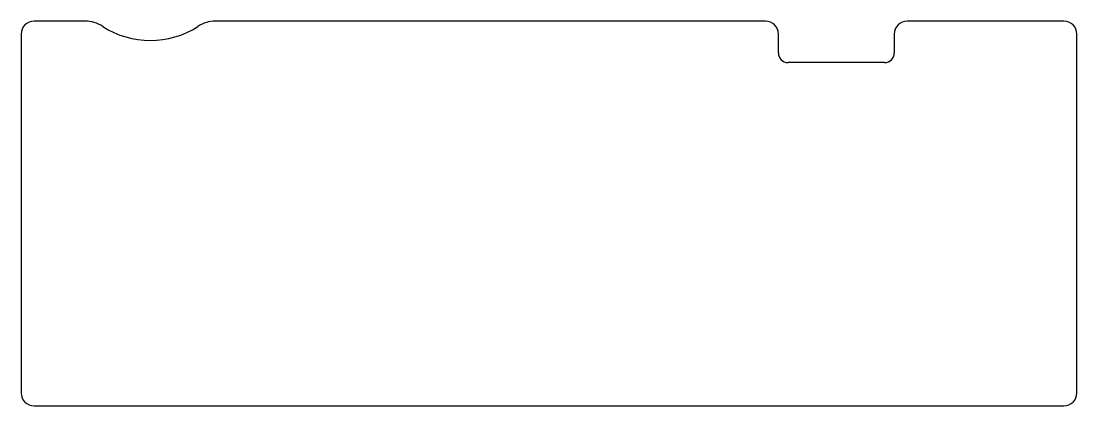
# Model space of a CAD drawing. Extents: x -82 to 82, y -30 to 30.
import ezdxf

# ---------------------------------------------------------------- set-up
doc = ezdxf.new("R2010")
doc.units = 0

msp = doc.modelspace()

# ---------------------------------------------------------------- linework, layer by layer
for p, q in [((-71.8, 29.75), (-79.7, 29.75)), ((33.5, 29.75), (-51.6, 29.75)), ((79.7, 29.75), (55.44, 29.75)), ((-81.7, 27.75), (-81.7, -27.75)), ((35.5, 24.83), (35.5, 27.75)), ((53.44, 27.75), (53.44, 24.83)), ((81.7, -27.75), (81.7, 27.75)), ((51.94, 23.33), (37, 23.33)), ((-79.7, -29.75), (79.7, -29.75))]:
    msp.add_line(p, q)
for centre, radius, start, end in [((-79.7, 27.75), 2, 90, -180), ((-71.8, 24.75), 5, 56.9142, 89.9983), ((-51.6, 24.75), 5, 90.0017, 123.0858), ((33.5, 27.75), 2, 0, 90), ((55.44, 27.75), 2, 90, -180), ((79.7, 27.75), 2, 0, 90), ((-61.7, 40.25), 13.5, -123.0875, -56.9125), ((37, 24.83), 1.5, -180, -90), ((51.94, 24.83), 1.5, -90, 0), ((-79.7, -27.75), 2, -180, -90), ((79.7, -27.75), 2, -90, 0)]:
    msp.add_arc(centre, radius, start, end)

doc.saveas('drawing.dxf')
